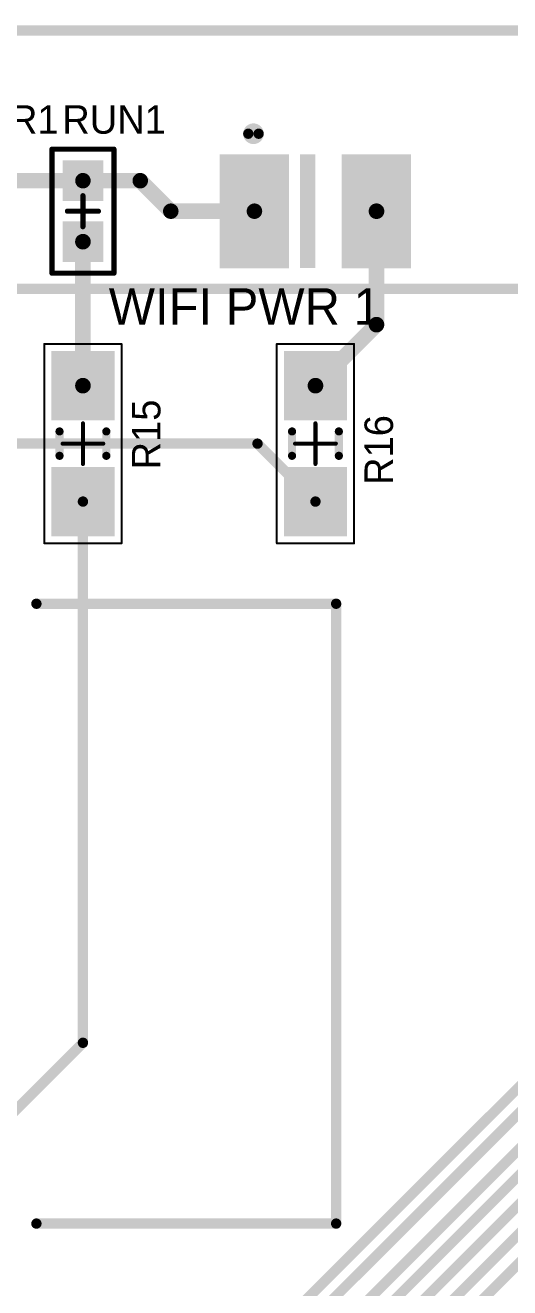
# Model space of a CAD drawing. Header units: millimetres. Extents: x 37 to 246, y 26 to 184.
# Drawn here: x 133.84 to 145.74, y 152.6 to 183.64 of the extents above; entities that cross this region are included whole.
import ezdxf

# ---------------------------------------------------------------- set-up
doc = ezdxf.new("R2010")
doc.units = ezdxf.units.MM
for name, color, linetype in [('BottomLayer', 5, 'Continuous'), ('KeepOutLayer', 6, 'Continuous'), ('Mechanical15', 56, 'Continuous'), ('TopLayer', 1, 'Continuous'), ('TopOverlay', 2, 'Continuous'), ('TopPaste', 8, 'Continuous'), ('TopSolder', 216, 'Continuous')]:
    doc.layers.add(name, color=color, linetype=linetype)

msp = doc.modelspace()

# ---------------------------------------------------------------- linework, layer by layer
at = {"layer": 'BottomLayer', "const_width": 0.254}
for points in [[(115.062, 177.165), (149.225, 177.165)], [(138.599, 148.632), (150.749, 160.782)], [(139.319, 148.71), (150.883, 160.274)], [(139.827, 148.499), (151.094, 159.766)], [(140.335, 148.289), (151.304, 159.258)], [(140.843, 148.078), (151.515, 158.75)]]:
    msp.add_lwpolyline(points, dxfattribs=at)
at = {"layer": 'KeepOutLayer', "const_width": 0.254}
msp.add_lwpolyline([(37.465, 183.515), (245.745, 183.515)], dxfattribs=at)
at = {"layer": 'Mechanical15'}
for points, const_width in [([(134.493, 180.594), (136.017, 180.594)], 0.127), ([(134.493, 177.546), (134.493, 180.594)], 0.127), ([(136.017, 177.546), (136.017, 180.594)], 0.127), ([(135.255, 178.689), (135.255, 179.451)], 0.127), ([(134.874, 179.07), (135.636, 179.07)], 0.127), ([(134.493, 177.546), (136.017, 177.546)], 0.127), ([(134.305, 170.905), (134.305, 175.805)], 0.05), ([(134.305, 175.805), (136.205, 175.805)], 0.05), ([(136.205, 170.905), (136.205, 175.805)], 0.05), ([(140.02, 175.805), (141.92, 175.805)], 0.05), ([(140.02, 170.905), (140.02, 175.805)], 0.05), ([(141.92, 170.905), (141.92, 175.805)], 0.05), ([(135.255, 172.855), (135.255, 173.855)], 0.1), ([(140.97, 172.855), (140.97, 173.855)], 0.1), ([(134.755, 173.355), (135.755, 173.355)], 0.1), ([(140.47, 173.355), (141.47, 173.355)], 0.1), ([(134.305, 170.905), (136.205, 170.905)], 0.05), ([(140.02, 170.905), (141.92, 170.905)], 0.05)]:
    msp.add_lwpolyline(points, dxfattribs=dict(at, const_width=const_width))
for points, const_width in [([(134.461, 180.594, 1), (134.525, 180.594, 1)], 0.0635), ([(134.461, 180.594, 1), (134.525, 180.594, 1)], 0.0635), ([(135.985, 180.594, 1), (136.049, 180.594, 1)], 0.0635), ([(135.985, 180.594, 1), (136.049, 180.594, 1)], 0.0635), ([(135.223, 179.451, 1), (135.287, 179.451, 1)], 0.0635), ([(134.842, 179.07, 1), (134.906, 179.07, 1)], 0.0635), ([(135.604, 179.07, 1), (135.668, 179.07, 1)], 0.0635), ([(135.223, 178.689, 1), (135.287, 178.689, 1)], 0.0635), ([(134.461, 177.546, 1), (134.525, 177.546, 1)], 0.0635), ([(134.461, 177.546, 1), (134.525, 177.546, 1)], 0.0635), ([(135.985, 177.546, 1), (136.049, 177.546, 1)], 0.0635), ([(135.985, 177.546, 1), (136.049, 177.546, 1)], 0.0635), ([(134.293, 175.805, 1), (134.317, 175.805, 1)], 0.025), ([(134.293, 175.805, 1), (134.317, 175.805, 1)], 0.025), ([(136.193, 175.805, 1), (136.217, 175.805, 1)], 0.025), ([(136.193, 175.805, 1), (136.217, 175.805, 1)], 0.025), ([(140.008, 175.805, 1), (140.032, 175.805, 1)], 0.025), ([(140.008, 175.805, 1), (140.032, 175.805, 1)], 0.025), ([(141.908, 175.805, 1), (141.932, 175.805, 1)], 0.025), ([(141.908, 175.805, 1), (141.932, 175.805, 1)], 0.025), ([(135.23, 173.855, 1), (135.28, 173.855, 1)], 0.05), ([(140.945, 173.855, 1), (140.995, 173.855, 1)], 0.05), ([(134.73, 173.355, 1), (134.78, 173.355, 1)], 0.05), ([(135.73, 173.355, 1), (135.78, 173.355, 1)], 0.05), ([(140.445, 173.355, 1), (140.495, 173.355, 1)], 0.05), ([(141.445, 173.355, 1), (141.495, 173.355, 1)], 0.05), ([(135.23, 172.855, 1), (135.28, 172.855, 1)], 0.05), ([(140.945, 172.855, 1), (140.995, 172.855, 1)], 0.05), ([(134.293, 170.905, 1), (134.317, 170.905, 1)], 0.025), ([(134.293, 170.905, 1), (134.317, 170.905, 1)], 0.025), ([(136.193, 170.905, 1), (136.217, 170.905, 1)], 0.025), ([(136.193, 170.905, 1), (136.217, 170.905, 1)], 0.025), ([(140.008, 170.905, 1), (140.032, 170.905, 1)], 0.025), ([(140.008, 170.905, 1), (140.032, 170.905, 1)], 0.025), ([(141.908, 170.905, 1), (141.932, 170.905, 1)], 0.025), ([(141.908, 170.905, 1), (141.932, 170.905, 1)], 0.025)]:
    msp.add_lwpolyline(points, format="xyb", close=True, dxfattribs=dict(at, const_width=const_width))
at = {"layer": 'TopLayer'}
for points, const_width in [([(132.715, 179.82), (135.255, 179.82)], 0.381), ([(135.255, 179.82), (136.664, 179.82)], 0.381), ([(136.664, 179.82), (137.414, 179.07)], 0.381), ([(137.414, 179.07), (139.47, 179.07)], 0.381), ([(142.47, 176.28), (142.47, 179.07)], 0.384), ([(135.255, 174.78), (135.255, 178.32)], 0.384), ([(140.97, 174.78), (142.47, 176.28)], 0.384), ([(124.33, 173.355), (139.545, 173.355)], 0.254), ([(139.545, 173.355), (140.97, 171.93)], 0.254), ([(135.255, 158.623), (135.255, 171.93)], 0.254), ([(137.414, 148.336), (151.57, 162.492)], 0.254), ([(137.226, 148.79), (148.717, 160.281)], 0.254), ([(132.842, 156.21), (135.255, 158.623)], 0.254)]:
    msp.add_lwpolyline(points, dxfattribs=dict(at, const_width=const_width))
for points, const_width in [([(135.16, 179.82, 1), (135.35, 179.82, 1)], 0.191), ([(135.16, 179.82, 1), (135.35, 179.82, 1)], 0.191), ([(136.569, 179.82, 1), (136.759, 179.82, 1)], 0.191), ([(136.569, 179.82, 1), (136.759, 179.82, 1)], 0.191), ([(137.319, 179.07, 1), (137.509, 179.07, 1)], 0.191), ([(137.319, 179.07, 1), (137.509, 179.07, 1)], 0.191), ([(139.375, 179.07, 1), (139.565, 179.07, 1)], 0.191), ([(142.374, 179.07, 1), (142.566, 179.07, 1)], 0.192), ([(135.159, 178.32, 1), (135.351, 178.32, 1)], 0.192), ([(142.374, 176.28, 1), (142.566, 176.28, 1)], 0.192), ([(142.374, 176.28, 1), (142.566, 176.28, 1)], 0.192), ([(135.159, 174.78, 1), (135.351, 174.78, 1)], 0.192), ([(140.874, 174.78, 1), (141.066, 174.78, 1)], 0.192), ([(139.482, 173.355, 1), (139.609, 173.355, 1)], 0.127), ([(139.482, 173.355, 1), (139.609, 173.355, 1)], 0.127), ([(135.191, 171.93, 1), (135.319, 171.93, 1)], 0.127), ([(140.906, 171.93, 1), (141.034, 171.93, 1)], 0.127), ([(135.191, 158.623, 1), (135.319, 158.623, 1)], 0.127), ([(135.191, 158.623, 1), (135.319, 158.623, 1)], 0.127)]:
    msp.add_lwpolyline(points, format="xyb", close=True, dxfattribs=dict(at, const_width=const_width))
for points in [[(138.72, 177.77), (140.22, 177.77), (138.72, 180.37), (140.22, 180.37)], [(141.72, 177.77), (143.22, 177.77), (141.72, 180.37), (143.22, 180.37)], [(134.855, 180.22), (134.855, 179.42), (135.655, 180.22), (135.655, 179.42)], [(134.855, 178.72), (134.855, 177.92), (135.655, 178.72), (135.655, 177.92)], [(134.58, 174.03), (135.93, 174.03), (134.58, 175.53), (135.93, 175.53)], [(140.295, 174.03), (141.645, 174.03), (140.295, 175.53), (141.645, 175.53)], [(134.58, 171.18), (135.93, 171.18), (134.58, 172.68), (135.93, 172.68)], [(140.295, 171.18), (141.645, 171.18), (140.295, 172.68), (141.645, 172.68)]]:
    msp.add_solid(points, dxfattribs=at)
at = {"layer": 'TopOverlay'}
for points, const_width in [([(139.573, 180.975, 1), (139.319, 180.975, 1)], 0.254), ([(139.256, 180.975, 1), (139.382, 180.975, 1)], 0.127), ([(139.51, 180.975, 1), (139.637, 180.975, 1)], 0.127), ([(134.63, 173.655, 1), (134.73, 173.655, 1)], 0.1), ([(135.78, 173.655, 1), (135.88, 173.655, 1)], 0.1), ([(140.345, 173.655, 1), (140.445, 173.655, 1)], 0.1), ([(141.495, 173.655, 1), (141.595, 173.655, 1)], 0.1), ([(134.63, 173.055, 1), (134.73, 173.055, 1)], 0.1), ([(135.78, 173.055, 1), (135.88, 173.055, 1)], 0.1), ([(140.345, 173.055, 1), (140.445, 173.055, 1)], 0.1), ([(141.495, 173.055, 1), (141.595, 173.055, 1)], 0.1), ([(134.048, 169.418, 1), (134.175, 169.418, 1)], 0.127), ([(141.415, 169.418, 1), (141.542, 169.418, 1)], 0.127), ([(141.415, 169.418, 1), (141.542, 169.418, 1)], 0.127), ([(134.048, 154.178, 1), (134.175, 154.178, 1)], 0.127), ([(141.415, 154.178, 1), (141.542, 154.178, 1)], 0.127), ([(141.415, 154.178, 1), (141.542, 154.178, 1)], 0.127)]:
    msp.add_lwpolyline(points, format="xyb", close=True, dxfattribs=dict(at, const_width=const_width))
for points, const_width in [([(134.68, 173.055), (134.68, 173.655)], 0.2), ([(135.83, 173.055), (135.83, 173.655)], 0.2), ([(140.395, 173.055), (140.395, 173.655)], 0.2), ([(141.545, 173.055), (141.545, 173.655)], 0.2), ([(134.112, 169.418), (141.478, 169.418)], 0.254), ([(141.478, 154.178), (141.478, 169.418)], 0.254), ([(134.112, 154.178), (141.478, 154.178)], 0.254)]:
    msp.add_lwpolyline(points, dxfattribs=dict(at, const_width=const_width))
msp.add_solid([(140.589, 177.673), (140.97, 177.673), (140.589, 180.467), (140.97, 180.467)], dxfattribs=at)
at = {"layer": 'TopPaste'}
for points in [[(138.72, 177.77), (140.22, 177.77), (138.72, 180.37), (140.22, 180.37)], [(141.72, 177.77), (143.22, 177.77), (141.72, 180.37), (143.22, 180.37)], [(134.855, 180.22), (134.855, 179.42), (135.655, 180.22), (135.655, 179.42)], [(134.855, 178.72), (134.855, 177.92), (135.655, 178.72), (135.655, 177.92)], [(134.58, 174.03), (135.93, 174.03), (134.58, 175.53), (135.93, 175.53)], [(140.295, 174.03), (141.645, 174.03), (140.295, 175.53), (141.645, 175.53)], [(134.58, 171.18), (135.93, 171.18), (134.58, 172.68), (135.93, 172.68)], [(140.295, 171.18), (141.645, 171.18), (140.295, 172.68), (141.645, 172.68)]]:
    msp.add_solid(points, dxfattribs=at)
at = {"layer": 'TopSolder'}
for points in [[(138.618, 177.668), (140.322, 177.668), (138.618, 180.472), (140.322, 180.472)], [(141.618, 177.668), (143.322, 177.668), (141.618, 180.472), (143.322, 180.472)], [(134.753, 180.322), (134.753, 179.318), (135.757, 180.322), (135.757, 179.318)], [(134.753, 178.822), (134.753, 177.818), (135.757, 178.822), (135.757, 177.818)], [(134.478, 173.928), (136.032, 173.928), (134.478, 175.632), (136.032, 175.632)], [(140.193, 173.928), (141.747, 173.928), (140.193, 175.632), (141.747, 175.632)], [(134.478, 171.078), (136.032, 171.078), (134.478, 172.782), (136.032, 172.782)], [(140.193, 171.078), (141.747, 171.078), (140.193, 172.782), (141.747, 172.782)]]:
    msp.add_solid(points, dxfattribs=at)

# ---------------------------------------------------------------- texts
at = {"layer": 'TopOverlay'}
for s, height, p in [('PWR1', 0.7, (131.953, 180.975)), ('RUN1', 0.7, (134.747, 180.975)), ('WIFI PWR 1', 0.9, (135.89, 176.276))]:
    msp.add_text(s, height=height, dxfattribs=at).set_placement(p)
for s, p in [('R15', (137.16, 172.72)), ('R16', (142.875, 172.339))]:
    msp.add_text(s, height=0.7, rotation=90, dxfattribs=at).set_placement(p)

doc.saveas('drawing.dxf')
